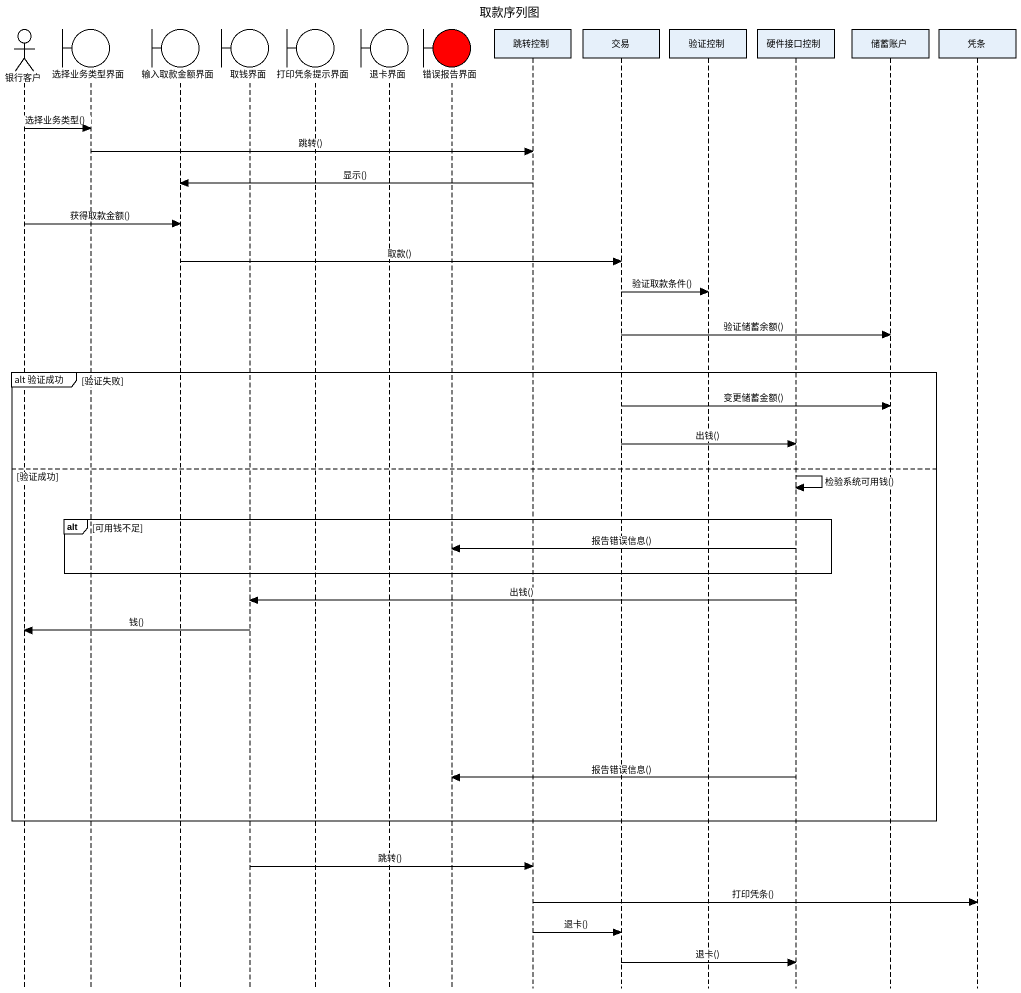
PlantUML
@startuml
title 取款序列图
hide footbox
actor 银行客户
boundary 选择业务类型界面
boundary 输入取款金额界面
boundary 取钱界面
boundary 打印凭条提示界面
boundary 退卡界面
boundary 错误报告界面 #FF0000
participant 跳转控制
participant 交易
participant 验证控制
participant 硬件接口控制
participant 储蓄账户
participant 凭条

银行客户 -> 选择业务类型界面 : 选择业务类型()
选择业务类型界面 -> 跳转控制 : 跳转()
跳转控制 -> 输入取款金额界面 : 显示()
银行客户 -> 输入取款金额界面 : 获得取款金额()
输入取款金额界面 -> 交易 : 取款()
交易 -> 验证控制 : 验证取款条件()
交易 -> 储蓄账户 : 验证储蓄余额()
group alt 验证成功 [验证失败]
  交易 -> 储蓄账户 : 变更储蓄金额()
  交易 -> 硬件接口控制 : 出钱()
else 验证成功
  硬件接口控制 -> 硬件接口控制 : 检验系统可用钱()
  alt 可用钱不足
    硬件接口控制 -> 错误报告界面 : 报告错误信息()
  end
  硬件接口控制 -> 取钱界面 : 出钱()
  取钱界面 -> 银行客户 : 钱()
  硬件接口控制 -> 错误报告界面 : 报告错误信息()
end
取钱界面 -> 跳转控制 : 跳转()
跳转控制 -> 凭条 : 打印凭条()
跳转控制 -> 交易 : 退卡()
交易 -> 硬件接口控制 : 退卡()
@enduml
